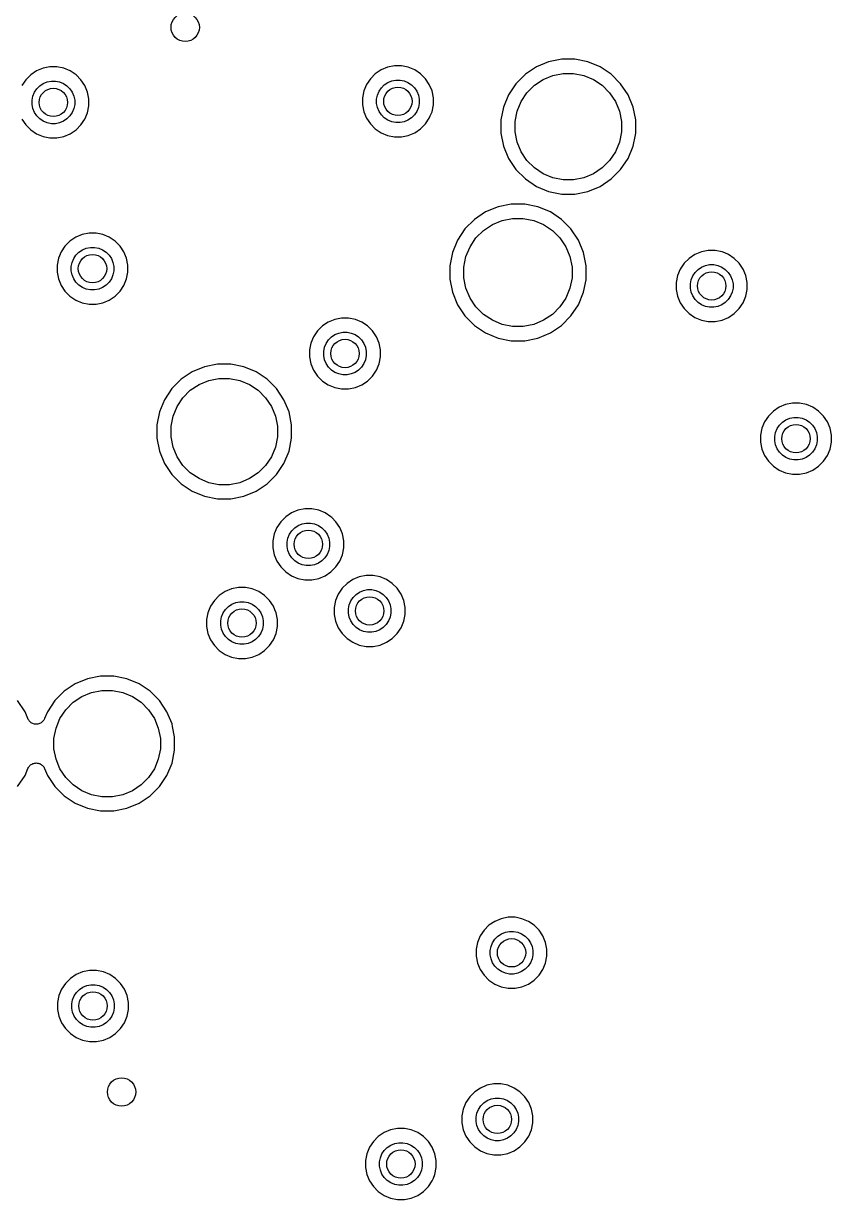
# Model space of a CAD drawing. Extents: x 76.5 to 170.9, y -170.6 to -83.1.
# Drawn here: x 137.04 to 148.43, y -123.83 to -107.25 of the extents above; entities that cross this region are included whole.
import ezdxf

# ---------------------------------------------------------------- set-up
doc = ezdxf.new("R2010")
doc.units = 0
doc.header["$MEASUREMENT"] = 0
doc.layers.add('BLACK', color=7, linetype='CONTINUOUS')

msp = doc.modelspace()

# ---------------------------------------------------------------- linework, layer by layer
at = {"layer": 'BLACK', "linetype": 'CONTINUOUS'}
for p, q in [((144.446, -107.792), (144.273, -107.864)), ((144.63, -107.756), (144.446, -107.792)), ((144.817, -107.756), (144.63, -107.756)), ((145, -107.792), (144.817, -107.756)), ((145.173, -107.864), (145, -107.792)), ((137.228, -107.92), (137.147, -107.975)), ((137.319, -107.883), (137.228, -107.92)), ((137.416, -107.864), (137.319, -107.883)), ((137.514, -107.864), (137.416, -107.864)), ((137.611, -107.883), (137.514, -107.864)), ((137.702, -107.92), (137.611, -107.883)), ((137.784, -107.975), (137.702, -107.92)), ((142.084, -107.906), (142.002, -107.96)), ((142.175, -107.868), (142.084, -107.906)), ((142.272, -107.849), (142.175, -107.868)), ((142.37, -107.849), (142.272, -107.849)), ((142.467, -107.868), (142.37, -107.849)), ((142.558, -107.906), (142.467, -107.868)), ((142.64, -107.96), (142.558, -107.906)), ((144.273, -107.864), (144.118, -107.968)), ((144.504, -107.985), (144.649, -107.956)), ((144.649, -107.956), (144.797, -107.956)), ((144.797, -107.956), (144.942, -107.985)), ((145.329, -107.968), (145.173, -107.864)), ((137.077, -108.045), (137.022, -108.127)), ((137.147, -107.975), (137.077, -108.045)), ((137.274, -108.131), (137.323, -108.098)), ((137.323, -108.098), (137.378, -108.075)), ((137.378, -108.075), (137.436, -108.064)), ((137.436, -108.064), (137.495, -108.064)), ((137.495, -108.064), (137.553, -108.075)), ((137.553, -108.075), (137.607, -108.098)), ((137.607, -108.098), (137.656, -108.131)), ((137.854, -108.045), (137.784, -107.975)), ((137.908, -108.127), (137.854, -108.045)), ((141.878, -108.112), (141.84, -108.203)), ((141.933, -108.03), (141.878, -108.112)), ((142.002, -107.96), (141.933, -108.03)), ((142.088, -108.157), (142.13, -108.116)), ((142.13, -108.116), (142.179, -108.083)), ((142.179, -108.083), (142.234, -108.06)), ((142.234, -108.06), (142.292, -108.049)), ((142.292, -108.049), (142.351, -108.049)), ((142.351, -108.049), (142.409, -108.06)), ((142.409, -108.06), (142.463, -108.083)), ((142.463, -108.083), (142.512, -108.116)), ((142.512, -108.116), (142.554, -108.157)), ((142.709, -108.03), (142.64, -107.96)), ((142.764, -108.112), (142.709, -108.03)), ((142.802, -108.203), (142.764, -108.112)), ((143.985, -108.1), (143.881, -108.256)), ((144.118, -107.968), (143.985, -108.1)), ((144.141, -108.228), (144.245, -108.123)), ((144.245, -108.123), (144.368, -108.041)), ((144.368, -108.041), (144.504, -107.985)), ((144.942, -107.985), (145.078, -108.041)), ((145.078, -108.041), (145.201, -108.123)), ((145.201, -108.123), (145.306, -108.228)), ((145.461, -108.1), (145.329, -107.968)), ((145.565, -108.256), (145.461, -108.1)), ((137.165, -108.334), (137.177, -108.276)), ((137.177, -108.276), (137.199, -108.221)), ((137.199, -108.221), (137.232, -108.172)), ((137.232, -108.172), (137.274, -108.131)), ((137.656, -108.131), (137.698, -108.172)), ((137.698, -108.172), (137.731, -108.221)), ((137.731, -108.221), (137.754, -108.276)), ((137.754, -108.276), (137.765, -108.334)), ((137.946, -108.218), (137.908, -108.127)), ((137.965, -108.312), (137.946, -108.218)), ((141.84, -108.203), (141.821, -108.299)), ((142.021, -108.319), (142.033, -108.261)), ((142.033, -108.261), (142.055, -108.207)), ((142.055, -108.207), (142.088, -108.157)), ((142.554, -108.157), (142.587, -108.207)), ((142.587, -108.207), (142.61, -108.261)), ((142.61, -108.261), (142.621, -108.319)), ((142.821, -108.299), (142.802, -108.203)), ((143.881, -108.256), (143.81, -108.429)), ((144.058, -108.35), (144.141, -108.228)), ((145.306, -108.228), (145.388, -108.35)), ((145.637, -108.429), (145.565, -108.256)), ((137.165, -108.393), (137.165, -108.334)), ((137.177, -108.451), (137.165, -108.393)), ((137.199, -108.506), (137.177, -108.451)), ((137.754, -108.451), (137.731, -108.506)), ((137.765, -108.393), (137.754, -108.451)), ((137.765, -108.334), (137.765, -108.393)), ((137.946, -108.509), (137.965, -108.413)), ((137.965, -108.314), (137.965, -108.312)), ((137.965, -108.413), (137.965, -108.314)), ((141.821, -108.299), (141.821, -108.398)), ((141.821, -108.398), (141.84, -108.495)), ((142.021, -108.378), (142.021, -108.319)), ((142.033, -108.436), (142.021, -108.378)), ((142.055, -108.491), (142.033, -108.436)), ((142.61, -108.436), (142.587, -108.491)), ((142.621, -108.378), (142.61, -108.436)), ((142.621, -108.319), (142.621, -108.378)), ((142.802, -108.495), (142.821, -108.398)), ((142.821, -108.398), (142.821, -108.299)), ((143.81, -108.429), (143.773, -108.612)), ((144.002, -108.487), (144.058, -108.35)), ((145.388, -108.35), (145.444, -108.487)), ((145.673, -108.612), (145.637, -108.429)), ((137.022, -108.6), (137.077, -108.682)), ((137.232, -108.555), (137.199, -108.506)), ((137.274, -108.597), (137.232, -108.555)), ((137.323, -108.629), (137.274, -108.597)), ((137.656, -108.597), (137.607, -108.629)), ((137.698, -108.555), (137.656, -108.597)), ((137.731, -108.506), (137.698, -108.555)), ((137.854, -108.682), (137.908, -108.6)), ((137.908, -108.6), (137.946, -108.509)), ((141.84, -108.495), (141.878, -108.586)), ((141.878, -108.586), (141.933, -108.667)), ((142.088, -108.54), (142.055, -108.491)), ((142.13, -108.582), (142.088, -108.54)), ((142.179, -108.615), (142.13, -108.582)), ((142.234, -108.637), (142.179, -108.615)), ((142.463, -108.615), (142.409, -108.637)), ((142.512, -108.582), (142.463, -108.615)), ((142.554, -108.54), (142.512, -108.582)), ((142.587, -108.491), (142.554, -108.54)), ((142.709, -108.667), (142.764, -108.586)), ((142.764, -108.586), (142.778, -108.551)), ((142.778, -108.551), (142.802, -108.495)), ((142.778, -108.551), (142.778, -108.551)), ((143.773, -108.612), (143.773, -108.799)), ((143.973, -108.632), (144.002, -108.487)), ((145.444, -108.487), (145.473, -108.632)), ((145.673, -108.799), (145.673, -108.612)), ((137.077, -108.682), (137.147, -108.752)), ((137.147, -108.752), (137.228, -108.807)), ((137.378, -108.652), (137.323, -108.629)), ((137.436, -108.664), (137.378, -108.652)), ((137.495, -108.664), (137.436, -108.664)), ((137.553, -108.652), (137.495, -108.664)), ((137.607, -108.629), (137.553, -108.652)), ((137.702, -108.807), (137.784, -108.752)), ((137.784, -108.752), (137.854, -108.682)), ((141.933, -108.667), (142.002, -108.737)), ((142.002, -108.737), (142.084, -108.792)), ((142.292, -108.649), (142.234, -108.637)), ((142.351, -108.649), (142.292, -108.649)), ((142.409, -108.637), (142.351, -108.649)), ((142.558, -108.792), (142.64, -108.737)), ((142.64, -108.737), (142.709, -108.667)), ((143.973, -108.78), (143.973, -108.632)), ((144.002, -108.924), (143.973, -108.78)), ((145.473, -108.78), (145.444, -108.924)), ((145.473, -108.632), (145.473, -108.78)), ((137.228, -108.807), (137.319, -108.844)), ((137.319, -108.844), (137.416, -108.864)), ((137.416, -108.864), (137.514, -108.864)), ((137.514, -108.864), (137.611, -108.844)), ((137.611, -108.844), (137.702, -108.807)), ((142.084, -108.792), (142.175, -108.829)), ((142.175, -108.829), (142.272, -108.849)), ((142.272, -108.849), (142.37, -108.849)), ((142.37, -108.849), (142.467, -108.829)), ((142.467, -108.829), (142.558, -108.792)), ((143.773, -108.799), (143.81, -108.983)), ((144.058, -109.061), (144.002, -108.924)), ((145.444, -108.924), (145.388, -109.061)), ((145.637, -108.983), (145.669, -108.819)), ((145.669, -108.819), (145.673, -108.799)), ((145.669, -108.819), (145.669, -108.819)), ((143.81, -108.983), (143.881, -109.156)), ((144.141, -109.184), (144.058, -109.061)), ((145.388, -109.061), (145.306, -109.184)), ((145.565, -109.156), (145.637, -108.983)), ((143.881, -109.156), (143.985, -109.311)), ((144.245, -109.288), (144.141, -109.184)), ((145.306, -109.184), (145.201, -109.288)), ((145.461, -109.311), (145.565, -109.156)), ((143.985, -109.311), (144.118, -109.444)), ((144.118, -109.444), (144.273, -109.548)), ((144.368, -109.37), (144.245, -109.288)), ((144.504, -109.427), (144.368, -109.37)), ((144.649, -109.456), (144.504, -109.427)), ((144.942, -109.427), (144.797, -109.456)), ((145.078, -109.37), (144.942, -109.427)), ((145.201, -109.288), (145.078, -109.37)), ((145.173, -109.548), (145.329, -109.444)), ((145.329, -109.444), (145.461, -109.311)), ((144.273, -109.548), (144.446, -109.619)), ((144.797, -109.456), (144.649, -109.456)), ((145, -109.619), (145.173, -109.548)), ((144.446, -109.619), (144.63, -109.656)), ((144.63, -109.656), (144.817, -109.656)), ((144.817, -109.656), (145, -109.619)), ((143.558, -109.909), (143.401, -110.014)), ((143.733, -109.837), (143.558, -109.909)), ((143.919, -109.8), (143.733, -109.837)), ((144.109, -109.8), (143.919, -109.8)), ((144.295, -109.837), (144.109, -109.8)), ((144.47, -109.909), (144.295, -109.837)), ((144.627, -110.014), (144.47, -109.909)), ((143.401, -110.014), (143.267, -110.148)), ((143.528, -110.17), (143.653, -110.086)), ((143.653, -110.086), (143.792, -110.029)), ((143.792, -110.029), (143.939, -110)), ((143.939, -110), (144.089, -110)), ((144.089, -110), (144.236, -110.029)), ((144.236, -110.029), (144.375, -110.086)), ((144.375, -110.086), (144.5, -110.17)), ((144.761, -110.148), (144.627, -110.014)), ((137.78, -110.265), (137.698, -110.32)), ((137.871, -110.227), (137.78, -110.265)), ((137.967, -110.208), (137.871, -110.227)), ((138.066, -110.208), (137.967, -110.208)), ((138.162, -110.227), (138.066, -110.208)), ((138.253, -110.265), (138.162, -110.227)), ((138.335, -110.32), (138.253, -110.265)), ((143.267, -110.148), (143.162, -110.306)), ((143.339, -110.401), (143.422, -110.276)), ((143.422, -110.276), (143.528, -110.17)), ((144.5, -110.17), (144.606, -110.276)), ((144.606, -110.276), (144.689, -110.401)), ((144.867, -110.306), (144.761, -110.148)), ((137.628, -110.389), (137.573, -110.471)), ((137.698, -110.32), (137.628, -110.389)), ((137.825, -110.475), (137.874, -110.442)), ((137.874, -110.442), (137.929, -110.419)), ((137.929, -110.419), (137.987, -110.408)), ((137.987, -110.408), (138.046, -110.408)), ((138.046, -110.408), (138.104, -110.419)), ((138.104, -110.419), (138.159, -110.442)), ((138.159, -110.442), (138.208, -110.475)), ((138.405, -110.389), (138.335, -110.32)), ((138.46, -110.471), (138.405, -110.389)), ((143.162, -110.306), (143.089, -110.481)), ((143.281, -110.539), (143.339, -110.401)), ((144.689, -110.401), (144.747, -110.539)), ((144.939, -110.481), (144.867, -110.306)), ((137.536, -110.562), (137.516, -110.659)), ((137.573, -110.471), (137.536, -110.562)), ((137.728, -110.62), (137.751, -110.566)), ((137.751, -110.566), (137.783, -110.517)), ((137.783, -110.517), (137.825, -110.475)), ((138.208, -110.475), (138.249, -110.517)), ((138.249, -110.517), (138.282, -110.566)), ((138.282, -110.566), (138.305, -110.62)), ((138.497, -110.562), (138.46, -110.471)), ((138.516, -110.659), (138.497, -110.562)), ((143.089, -110.481), (143.052, -110.667)), ((143.252, -110.687), (143.281, -110.539)), ((144.747, -110.539), (144.776, -110.687)), ((144.976, -110.667), (144.939, -110.481)), ((146.426, -110.564), (146.356, -110.633)), ((146.508, -110.509), (146.426, -110.564)), ((146.599, -110.471), (146.508, -110.509)), ((146.695, -110.452), (146.599, -110.471)), ((146.794, -110.452), (146.695, -110.452)), ((146.89, -110.471), (146.794, -110.452)), ((146.928, -110.487), (146.89, -110.471)), ((146.981, -110.509), (146.928, -110.487)), ((147.063, -110.564), (146.981, -110.509)), ((147.133, -110.633), (147.063, -110.564)), ((137.516, -110.659), (137.516, -110.757)), ((137.516, -110.757), (137.536, -110.854)), ((137.716, -110.678), (137.728, -110.62)), ((137.716, -110.737), (137.716, -110.678)), ((137.728, -110.795), (137.716, -110.737)), ((138.305, -110.62), (138.316, -110.678)), ((138.316, -110.737), (138.305, -110.795)), ((138.316, -110.678), (138.316, -110.737)), ((138.497, -110.854), (138.516, -110.757)), ((138.516, -110.757), (138.516, -110.659)), ((143.052, -110.667), (143.052, -110.856)), ((143.252, -110.837), (143.252, -110.687)), ((144.776, -110.687), (144.776, -110.837)), ((144.976, -110.856), (144.976, -110.667)), ((146.301, -110.715), (146.264, -110.806)), ((146.356, -110.633), (146.301, -110.715)), ((146.479, -110.81), (146.512, -110.761)), ((146.512, -110.761), (146.553, -110.719)), ((146.553, -110.719), (146.602, -110.686)), ((146.602, -110.686), (146.657, -110.664)), ((146.657, -110.664), (146.715, -110.652)), ((146.715, -110.652), (146.774, -110.652)), ((146.774, -110.652), (146.832, -110.664)), ((146.832, -110.664), (146.887, -110.686)), ((146.887, -110.686), (146.936, -110.719)), ((146.936, -110.719), (146.978, -110.761)), ((146.978, -110.761), (147.01, -110.81)), ((147.188, -110.715), (147.133, -110.633)), ((147.225, -110.806), (147.188, -110.715)), ((137.536, -110.854), (137.573, -110.945)), ((137.751, -110.85), (137.728, -110.795)), ((137.783, -110.899), (137.751, -110.85)), ((137.825, -110.941), (137.783, -110.899)), ((137.874, -110.974), (137.825, -110.941)), ((138.208, -110.941), (138.159, -110.974)), ((138.249, -110.899), (138.208, -110.941)), ((138.282, -110.85), (138.249, -110.899)), ((138.305, -110.795), (138.282, -110.85)), ((138.46, -110.945), (138.497, -110.854)), ((143.052, -110.856), (143.089, -111.042)), ((143.281, -110.984), (143.252, -110.837)), ((144.776, -110.837), (144.747, -110.984)), ((144.939, -111.042), (144.974, -110.866)), ((144.974, -110.866), (144.976, -110.856)), ((144.974, -110.866), (144.974, -110.866)), ((146.264, -110.806), (146.245, -110.903)), ((146.245, -110.903), (146.245, -111.001)), ((146.445, -110.923), (146.456, -110.865)), ((146.445, -110.982), (146.445, -110.923)), ((146.456, -110.865), (146.479, -110.81)), ((147.01, -110.81), (147.033, -110.865)), ((147.033, -110.865), (147.045, -110.923)), ((147.045, -110.923), (147.045, -110.982)), ((147.245, -110.903), (147.225, -110.806)), ((147.245, -111.001), (147.245, -110.903)), ((137.573, -110.945), (137.628, -111.027)), ((137.628, -111.027), (137.698, -111.096)), ((137.698, -111.096), (137.78, -111.151)), ((137.929, -110.996), (137.874, -110.974)), ((137.987, -111.008), (137.929, -110.996)), ((138.046, -111.008), (137.987, -111.008)), ((138.104, -110.996), (138.046, -111.008)), ((138.159, -110.974), (138.104, -110.996)), ((138.253, -111.151), (138.335, -111.096)), ((138.335, -111.096), (138.405, -111.027)), ((138.405, -111.027), (138.46, -110.945)), ((143.089, -111.042), (143.162, -111.217)), ((143.339, -111.123), (143.281, -110.984)), ((144.747, -110.984), (144.689, -111.123)), ((144.867, -111.217), (144.939, -111.042)), ((146.245, -111.001), (146.264, -111.098)), ((146.264, -111.098), (146.301, -111.189)), ((146.456, -111.04), (146.445, -110.982)), ((146.479, -111.094), (146.456, -111.04)), ((146.512, -111.143), (146.479, -111.094)), ((147.01, -111.094), (146.978, -111.143)), ((147.033, -111.04), (147.01, -111.094)), ((147.045, -110.982), (147.033, -111.04)), ((147.188, -111.189), (147.225, -111.098)), ((147.225, -111.098), (147.245, -111.001)), ((137.78, -111.151), (137.871, -111.189)), ((137.871, -111.189), (137.967, -111.208)), ((137.967, -111.208), (138.066, -111.208)), ((138.066, -111.208), (138.162, -111.189)), ((138.162, -111.189), (138.253, -111.151)), ((143.162, -111.217), (143.267, -111.375)), ((143.422, -111.247), (143.339, -111.123)), ((143.528, -111.354), (143.422, -111.247)), ((144.606, -111.247), (144.5, -111.354)), ((144.689, -111.123), (144.606, -111.247)), ((144.761, -111.375), (144.867, -111.217)), ((146.301, -111.189), (146.356, -111.271)), ((146.356, -111.271), (146.426, -111.341)), ((146.553, -111.185), (146.512, -111.143)), ((146.602, -111.218), (146.553, -111.185)), ((146.657, -111.241), (146.602, -111.218)), ((146.715, -111.252), (146.657, -111.241)), ((146.774, -111.252), (146.715, -111.252)), ((146.832, -111.241), (146.774, -111.252)), ((146.887, -111.218), (146.832, -111.241)), ((146.936, -111.185), (146.887, -111.218)), ((146.978, -111.143), (146.936, -111.185)), ((147.063, -111.341), (147.133, -111.271)), ((147.133, -111.271), (147.188, -111.189)), ((141.43, -111.424), (141.339, -111.462)), ((141.526, -111.405), (141.43, -111.424)), ((141.625, -111.405), (141.526, -111.405)), ((141.722, -111.424), (141.625, -111.405)), ((141.813, -111.462), (141.722, -111.424)), ((143.267, -111.375), (143.401, -111.509)), ((143.653, -111.437), (143.528, -111.354)), ((143.792, -111.494), (143.653, -111.437)), ((144.375, -111.437), (144.236, -111.494)), ((144.5, -111.354), (144.375, -111.437)), ((144.627, -111.509), (144.761, -111.375)), ((146.426, -111.341), (146.508, -111.395)), ((146.508, -111.395), (146.599, -111.433)), ((146.599, -111.433), (146.695, -111.452)), ((146.794, -111.452), (146.89, -111.433)), ((146.89, -111.433), (146.981, -111.395)), ((146.981, -111.395), (147.063, -111.341)), ((141.187, -111.586), (141.133, -111.668)), ((141.257, -111.516), (141.187, -111.586)), ((141.339, -111.462), (141.257, -111.516)), ((141.488, -111.616), (141.546, -111.605)), ((141.546, -111.605), (141.605, -111.605)), ((141.605, -111.605), (141.663, -111.616)), ((141.894, -111.516), (141.813, -111.462)), ((141.964, -111.586), (141.894, -111.516)), ((142.019, -111.668), (141.964, -111.586)), ((143.401, -111.509), (143.558, -111.614)), ((143.939, -111.524), (143.792, -111.494)), ((144.089, -111.524), (143.939, -111.524)), ((144.236, -111.494), (144.089, -111.524)), ((144.47, -111.614), (144.627, -111.509)), ((146.695, -111.452), (146.794, -111.452)), ((141.095, -111.759), (141.076, -111.855)), ((141.133, -111.668), (141.095, -111.759)), ((141.287, -111.817), (141.31, -111.763)), ((141.31, -111.763), (141.343, -111.713)), ((141.343, -111.713), (141.384, -111.672)), ((141.384, -111.672), (141.434, -111.639)), ((141.434, -111.639), (141.488, -111.616)), ((141.663, -111.616), (141.718, -111.639)), ((141.718, -111.639), (141.767, -111.672)), ((141.767, -111.672), (141.809, -111.713)), ((141.809, -111.713), (141.842, -111.763)), ((141.842, -111.763), (141.864, -111.817)), ((142.056, -111.759), (142.019, -111.668)), ((142.076, -111.855), (142.056, -111.759)), ((143.558, -111.614), (143.733, -111.687)), ((143.733, -111.687), (143.919, -111.724)), ((143.919, -111.724), (144.109, -111.724)), ((144.109, -111.724), (144.295, -111.687)), ((144.295, -111.687), (144.47, -111.614)), ((141.076, -111.855), (141.076, -111.954)), ((141.276, -111.875), (141.287, -111.817)), ((141.276, -111.934), (141.276, -111.875)), ((141.287, -111.992), (141.276, -111.934)), ((141.864, -111.817), (141.876, -111.875)), ((141.876, -111.934), (141.864, -111.992)), ((141.876, -111.875), (141.876, -111.934)), ((142.076, -111.954), (142.076, -111.855)), ((139.596, -112.092), (139.423, -112.164)), ((139.78, -112.056), (139.596, -112.092)), ((139.967, -112.056), (139.78, -112.056)), ((140.15, -112.092), (139.967, -112.056)), ((140.323, -112.164), (140.15, -112.092)), ((141.076, -111.954), (141.095, -112.051)), ((141.095, -112.051), (141.133, -112.142)), ((141.31, -112.047), (141.287, -111.992)), ((141.343, -112.096), (141.31, -112.047)), ((141.384, -112.138), (141.343, -112.096)), ((141.809, -112.096), (141.767, -112.138)), ((141.842, -112.047), (141.809, -112.096)), ((141.864, -111.992), (141.842, -112.047)), ((142.019, -112.142), (142.056, -112.051)), ((142.056, -112.051), (142.076, -111.954)), ((139.267, -112.268), (139.135, -112.4)), ((139.423, -112.164), (139.267, -112.268)), ((139.654, -112.285), (139.799, -112.256)), ((139.799, -112.256), (139.947, -112.256)), ((139.947, -112.256), (140.092, -112.285)), ((140.479, -112.268), (140.323, -112.164)), ((140.611, -112.4), (140.479, -112.268)), ((141.133, -112.142), (141.187, -112.223)), ((141.187, -112.223), (141.257, -112.293)), ((141.434, -112.171), (141.384, -112.138)), ((141.488, -112.193), (141.434, -112.171)), ((141.546, -112.205), (141.488, -112.193)), ((141.605, -112.205), (141.546, -112.205)), ((141.663, -112.193), (141.605, -112.205)), ((141.718, -112.171), (141.663, -112.193)), ((141.767, -112.138), (141.718, -112.171)), ((141.894, -112.293), (141.964, -112.223)), ((141.964, -112.223), (142.019, -112.142)), ((139.135, -112.4), (139.031, -112.556)), ((139.291, -112.528), (139.395, -112.423)), ((139.395, -112.423), (139.518, -112.341)), ((139.518, -112.341), (139.654, -112.285)), ((140.092, -112.285), (140.228, -112.341)), ((140.228, -112.341), (140.351, -112.423)), ((140.351, -112.423), (140.456, -112.528)), ((140.715, -112.556), (140.611, -112.4)), ((141.257, -112.293), (141.339, -112.348)), ((141.339, -112.348), (141.43, -112.385)), ((141.43, -112.385), (141.526, -112.405)), ((141.526, -112.405), (141.625, -112.405)), ((141.625, -112.405), (141.722, -112.385)), ((141.722, -112.385), (141.813, -112.348)), ((141.813, -112.348), (141.894, -112.293)), ((139.031, -112.556), (138.96, -112.729)), ((139.208, -112.65), (139.291, -112.528)), ((140.456, -112.528), (140.538, -112.65)), ((140.787, -112.729), (140.715, -112.556)), ((138.96, -112.729), (138.923, -112.912)), ((139.152, -112.787), (139.208, -112.65)), ((140.538, -112.65), (140.594, -112.787)), ((140.823, -112.912), (140.787, -112.729)), ((147.614, -112.717), (147.545, -112.787)), ((147.696, -112.663), (147.614, -112.717)), ((147.787, -112.625), (147.696, -112.663)), ((147.884, -112.606), (147.787, -112.625)), ((147.982, -112.606), (147.884, -112.606)), ((148.079, -112.625), (147.982, -112.606)), ((148.17, -112.663), (148.079, -112.625)), ((148.252, -112.717), (148.17, -112.663)), ((148.321, -112.787), (148.252, -112.717)), ((138.923, -112.912), (138.923, -113.099)), ((139.123, -112.932), (139.152, -112.787)), ((139.123, -113.08), (139.123, -112.932)), ((140.594, -112.787), (140.623, -112.932)), ((140.623, -112.932), (140.623, -113.08)), ((140.823, -113.099), (140.823, -112.912)), ((147.49, -112.869), (147.452, -112.96)), ((147.545, -112.787), (147.49, -112.869)), ((147.667, -112.964), (147.7, -112.914)), ((147.7, -112.914), (147.742, -112.873)), ((147.742, -112.873), (147.791, -112.84)), ((147.791, -112.84), (147.846, -112.817)), ((147.846, -112.817), (147.904, -112.806)), ((147.904, -112.806), (147.963, -112.806)), ((147.963, -112.806), (148.021, -112.817)), ((148.021, -112.817), (148.075, -112.84)), ((148.075, -112.84), (148.124, -112.873)), ((148.124, -112.873), (148.166, -112.914)), ((148.166, -112.914), (148.199, -112.964)), ((148.376, -112.869), (148.321, -112.787)), ((148.414, -112.96), (148.376, -112.869)), ((138.923, -113.099), (138.96, -113.283)), ((139.152, -113.224), (139.123, -113.08)), ((140.623, -113.08), (140.594, -113.224)), ((140.787, -113.283), (140.823, -113.099)), ((147.452, -112.96), (147.433, -113.056)), ((147.433, -113.056), (147.433, -113.155)), ((147.633, -113.076), (147.645, -113.018)), ((147.633, -113.135), (147.633, -113.076)), ((147.645, -113.018), (147.667, -112.964)), ((148.199, -112.964), (148.222, -113.018)), ((148.222, -113.018), (148.233, -113.076)), ((148.233, -113.076), (148.233, -113.135)), ((148.433, -113.056), (148.414, -112.96)), ((148.433, -113.155), (148.433, -113.056)), ((139.208, -113.361), (139.152, -113.224)), ((140.594, -113.224), (140.538, -113.361)), ((147.433, -113.155), (147.452, -113.252)), ((147.452, -113.252), (147.49, -113.343)), ((147.645, -113.193), (147.633, -113.135)), ((147.667, -113.248), (147.645, -113.193)), ((147.7, -113.297), (147.667, -113.248)), ((148.199, -113.248), (148.166, -113.297)), ((148.222, -113.193), (148.199, -113.248)), ((148.233, -113.135), (148.222, -113.193)), ((148.376, -113.343), (148.414, -113.252)), ((148.414, -113.252), (148.433, -113.155)), ((138.96, -113.283), (139.031, -113.456)), ((139.291, -113.484), (139.208, -113.361)), ((140.538, -113.361), (140.456, -113.484)), ((140.715, -113.456), (140.787, -113.283)), ((147.49, -113.343), (147.545, -113.424)), ((147.545, -113.424), (147.614, -113.494)), ((147.742, -113.339), (147.7, -113.297)), ((147.791, -113.372), (147.742, -113.339)), ((147.846, -113.394), (147.791, -113.372)), ((147.904, -113.406), (147.846, -113.394)), ((147.963, -113.406), (147.904, -113.406)), ((148.021, -113.394), (147.963, -113.406)), ((148.075, -113.372), (148.021, -113.394)), ((148.124, -113.339), (148.075, -113.372)), ((148.166, -113.297), (148.124, -113.339)), ((148.252, -113.494), (148.321, -113.424)), ((148.321, -113.424), (148.376, -113.343)), ((139.031, -113.456), (139.135, -113.611)), ((139.395, -113.588), (139.291, -113.484)), ((139.518, -113.67), (139.395, -113.588)), ((140.351, -113.588), (140.228, -113.67)), ((140.456, -113.484), (140.351, -113.588)), ((140.611, -113.611), (140.715, -113.456)), ((147.614, -113.494), (147.696, -113.549)), ((147.696, -113.549), (147.787, -113.586)), ((147.787, -113.586), (147.884, -113.606)), ((147.982, -113.606), (148.079, -113.586)), ((148.079, -113.586), (148.17, -113.549)), ((148.17, -113.549), (148.252, -113.494)), ((139.135, -113.611), (139.267, -113.744)), ((139.267, -113.744), (139.423, -113.848)), ((139.654, -113.727), (139.518, -113.67)), ((139.799, -113.756), (139.654, -113.727)), ((139.947, -113.756), (139.799, -113.756)), ((140.092, -113.727), (139.947, -113.756)), ((140.228, -113.67), (140.092, -113.727)), ((140.323, -113.848), (140.479, -113.744)), ((140.479, -113.744), (140.611, -113.611)), ((147.884, -113.606), (147.982, -113.606)), ((139.423, -113.848), (139.596, -113.919)), ((139.596, -113.919), (139.78, -113.956)), ((139.967, -113.956), (140.15, -113.919)), ((140.15, -113.919), (140.323, -113.848)), ((139.78, -113.956), (139.967, -113.956)), ((140.741, -114.208), (140.671, -114.277)), ((140.822, -114.153), (140.741, -114.208)), ((140.913, -114.115), (140.822, -114.153)), ((141.01, -114.096), (140.913, -114.115)), ((141.109, -114.096), (141.01, -114.096)), ((141.205, -114.115), (141.109, -114.096)), ((141.296, -114.153), (141.205, -114.115)), ((141.378, -114.208), (141.296, -114.153)), ((141.389, -114.219), (141.378, -114.208)), ((141.448, -114.277), (141.389, -114.219)), ((141.389, -114.219), (141.389, -114.219)), ((140.616, -114.359), (140.579, -114.45)), ((140.671, -114.277), (140.616, -114.359)), ((140.793, -114.454), (140.826, -114.405)), ((140.826, -114.405), (140.868, -114.363)), ((140.868, -114.363), (140.917, -114.33)), ((140.917, -114.33), (140.972, -114.307)), ((140.972, -114.307), (141.03, -114.296)), ((141.03, -114.296), (141.089, -114.296)), ((141.089, -114.296), (141.147, -114.307)), ((141.147, -114.307), (141.201, -114.33)), ((141.201, -114.33), (141.251, -114.363)), ((141.251, -114.363), (141.292, -114.405)), ((141.292, -114.405), (141.325, -114.454)), ((141.502, -114.359), (141.448, -114.277)), ((141.54, -114.45), (141.502, -114.359)), ((140.579, -114.45), (140.559, -114.547)), ((140.559, -114.547), (140.559, -114.645)), ((140.759, -114.566), (140.771, -114.508)), ((140.759, -114.625), (140.759, -114.566)), ((140.771, -114.508), (140.793, -114.454)), ((141.325, -114.454), (141.348, -114.508)), ((141.348, -114.508), (141.359, -114.566)), ((141.359, -114.566), (141.359, -114.625)), ((141.559, -114.547), (141.54, -114.45)), ((141.559, -114.645), (141.559, -114.547)), ((140.559, -114.645), (140.579, -114.742)), ((140.579, -114.742), (140.616, -114.833)), ((140.771, -114.683), (140.759, -114.625)), ((140.793, -114.738), (140.771, -114.683)), ((140.826, -114.787), (140.793, -114.738)), ((141.325, -114.738), (141.292, -114.787)), ((141.348, -114.683), (141.325, -114.738)), ((141.359, -114.625), (141.348, -114.683)), ((141.502, -114.833), (141.54, -114.742)), ((141.54, -114.742), (141.559, -114.645)), ((140.616, -114.833), (140.671, -114.915)), ((140.671, -114.915), (140.741, -114.984)), ((140.868, -114.829), (140.826, -114.787)), ((140.917, -114.862), (140.868, -114.829)), ((140.972, -114.884), (140.917, -114.862)), ((141.03, -114.896), (140.972, -114.884)), ((141.089, -114.896), (141.03, -114.896)), ((141.147, -114.884), (141.089, -114.896)), ((141.201, -114.862), (141.147, -114.884)), ((141.251, -114.829), (141.201, -114.862)), ((141.292, -114.787), (141.251, -114.829)), ((141.378, -114.984), (141.448, -114.915)), ((141.448, -114.915), (141.502, -114.833)), ((140.741, -114.984), (140.822, -115.039)), ((140.822, -115.039), (140.913, -115.077)), ((140.913, -115.077), (141.01, -115.096)), ((141.109, -115.096), (141.205, -115.077)), ((141.205, -115.077), (141.296, -115.039)), ((141.296, -115.039), (141.378, -114.984)), ((141.777, -115.054), (141.686, -115.092)), ((141.874, -115.035), (141.777, -115.054)), ((141.972, -115.035), (141.874, -115.035)), ((142.069, -115.054), (141.972, -115.035)), ((142.16, -115.092), (142.069, -115.054)), ((139.977, -115.225), (139.886, -115.263)), ((140.074, -115.206), (139.977, -115.225)), ((140.172, -115.206), (140.074, -115.206)), ((140.269, -115.225), (140.172, -115.206)), ((140.36, -115.263), (140.269, -115.225)), ((141.01, -115.096), (141.109, -115.096)), ((141.535, -115.216), (141.48, -115.298)), ((141.604, -115.147), (141.535, -115.216)), ((141.686, -115.092), (141.604, -115.147)), ((141.781, -115.269), (141.836, -115.246)), ((141.836, -115.246), (141.894, -115.235)), ((141.894, -115.235), (141.953, -115.235)), ((141.953, -115.235), (142.011, -115.246)), ((142.011, -115.246), (142.065, -115.269)), ((142.242, -115.147), (142.16, -115.092)), ((142.311, -115.216), (142.242, -115.147)), ((142.366, -115.298), (142.311, -115.216)), ((139.735, -115.387), (139.68, -115.469)), ((139.804, -115.317), (139.735, -115.387)), ((139.886, -115.263), (139.804, -115.317)), ((139.981, -115.44), (140.036, -115.417)), ((140.036, -115.417), (140.094, -115.406)), ((140.094, -115.406), (140.153, -115.406)), ((140.153, -115.406), (140.211, -115.417)), ((140.211, -115.417), (140.265, -115.44)), ((140.442, -115.317), (140.36, -115.263)), ((140.511, -115.387), (140.442, -115.317)), ((140.566, -115.469), (140.511, -115.387)), ((141.442, -115.389), (141.423, -115.486)), ((141.48, -115.298), (141.442, -115.389)), ((141.635, -115.447), (141.657, -115.393)), ((141.657, -115.393), (141.69, -115.344)), ((141.69, -115.344), (141.732, -115.302)), ((141.732, -115.302), (141.781, -115.269)), ((142.065, -115.269), (142.114, -115.302)), ((142.114, -115.302), (142.156, -115.344)), ((142.156, -115.344), (142.189, -115.393)), ((142.189, -115.393), (142.212, -115.447)), ((142.404, -115.389), (142.366, -115.298)), ((142.423, -115.486), (142.404, -115.389)), ((139.642, -115.56), (139.623, -115.656)), ((139.68, -115.469), (139.642, -115.56)), ((139.835, -115.618), (139.857, -115.564)), ((139.857, -115.564), (139.89, -115.514)), ((139.89, -115.514), (139.932, -115.473)), ((139.932, -115.473), (139.981, -115.44)), ((140.265, -115.44), (140.314, -115.473)), ((140.314, -115.473), (140.356, -115.514)), ((140.356, -115.514), (140.389, -115.564)), ((140.389, -115.564), (140.412, -115.618)), ((140.588, -115.522), (140.566, -115.469)), ((140.604, -115.56), (140.588, -115.522)), ((140.588, -115.522), (140.588, -115.522)), ((140.623, -115.656), (140.604, -115.56)), ((141.423, -115.486), (141.423, -115.584)), ((141.423, -115.584), (141.442, -115.681)), ((141.623, -115.505), (141.635, -115.447)), ((141.623, -115.564), (141.623, -115.505)), ((141.635, -115.622), (141.623, -115.564)), ((142.212, -115.447), (142.223, -115.505)), ((142.223, -115.564), (142.212, -115.622)), ((142.223, -115.505), (142.223, -115.564)), ((142.404, -115.681), (142.423, -115.584)), ((142.423, -115.584), (142.423, -115.486)), ((139.623, -115.656), (139.623, -115.755)), ((139.823, -115.676), (139.835, -115.618)), ((139.823, -115.735), (139.823, -115.676)), ((139.835, -115.793), (139.823, -115.735)), ((140.412, -115.618), (140.423, -115.676)), ((140.423, -115.735), (140.412, -115.793)), ((140.423, -115.676), (140.423, -115.735)), ((140.623, -115.755), (140.623, -115.656)), ((141.442, -115.681), (141.48, -115.772)), ((141.657, -115.677), (141.635, -115.622)), ((141.69, -115.726), (141.657, -115.677)), ((141.732, -115.768), (141.69, -115.726)), ((142.156, -115.726), (142.114, -115.768)), ((142.189, -115.677), (142.156, -115.726)), ((142.212, -115.622), (142.189, -115.677)), ((142.366, -115.772), (142.404, -115.681)), ((139.623, -115.755), (139.642, -115.852)), ((139.642, -115.852), (139.68, -115.943)), ((139.857, -115.848), (139.835, -115.793)), ((139.89, -115.897), (139.857, -115.848)), ((139.932, -115.939), (139.89, -115.897)), ((140.356, -115.897), (140.314, -115.939)), ((140.389, -115.848), (140.356, -115.897)), ((140.412, -115.793), (140.389, -115.848)), ((140.566, -115.943), (140.604, -115.852)), ((140.604, -115.852), (140.623, -115.755)), ((141.48, -115.772), (141.535, -115.854)), ((141.535, -115.854), (141.604, -115.923)), ((141.781, -115.801), (141.732, -115.768)), ((141.836, -115.823), (141.781, -115.801)), ((141.894, -115.835), (141.836, -115.823)), ((141.953, -115.835), (141.894, -115.835)), ((142.011, -115.823), (141.953, -115.835)), ((142.065, -115.801), (142.011, -115.823)), ((142.114, -115.768), (142.065, -115.801)), ((142.242, -115.923), (142.311, -115.854)), ((142.311, -115.854), (142.366, -115.772)), ((139.68, -115.943), (139.735, -116.024)), ((139.735, -116.024), (139.804, -116.094)), ((139.981, -115.972), (139.932, -115.939)), ((140.036, -115.994), (139.981, -115.972)), ((140.094, -116.006), (140.036, -115.994)), ((140.153, -116.006), (140.094, -116.006)), ((140.211, -115.994), (140.153, -116.006)), ((140.265, -115.972), (140.211, -115.994)), ((140.314, -115.939), (140.265, -115.972)), ((140.442, -116.094), (140.511, -116.024)), ((140.511, -116.024), (140.566, -115.943)), ((141.604, -115.923), (141.686, -115.978)), ((141.686, -115.978), (141.777, -116.016)), ((141.777, -116.016), (141.874, -116.035)), ((141.874, -116.035), (141.972, -116.035)), ((141.972, -116.035), (142.069, -116.016)), ((142.069, -116.016), (142.16, -115.978)), ((142.16, -115.978), (142.242, -115.923)), ((139.804, -116.094), (139.886, -116.149)), ((139.886, -116.149), (139.977, -116.186)), ((139.977, -116.186), (140.074, -116.206)), ((140.074, -116.206), (140.172, -116.206)), ((140.172, -116.206), (140.269, -116.186)), ((140.269, -116.186), (140.36, -116.149)), ((140.36, -116.149), (140.442, -116.094)), ((137.773, -116.564), (137.618, -116.668)), ((137.946, -116.492), (137.773, -116.564)), ((138.13, -116.456), (137.946, -116.492)), ((138.317, -116.456), (138.13, -116.456)), ((138.5, -116.492), (138.317, -116.456)), ((138.673, -116.564), (138.5, -116.492)), ((138.829, -116.668), (138.673, -116.564)), ((137.618, -116.668), (137.485, -116.8)), ((137.745, -116.823), (137.868, -116.741)), ((137.868, -116.741), (138.004, -116.685)), ((138.004, -116.685), (138.149, -116.656)), ((138.149, -116.656), (138.297, -116.656)), ((138.297, -116.656), (138.442, -116.685)), ((138.442, -116.685), (138.578, -116.741)), ((138.578, -116.741), (138.701, -116.823)), ((138.961, -116.8), (138.829, -116.668)), ((137.065, -116.956), (136.961, -116.8)), ((137.485, -116.8), (137.381, -116.956)), ((137.641, -116.928), (137.745, -116.823)), ((138.701, -116.823), (138.806, -116.928)), ((139.065, -116.956), (138.961, -116.8)), ((137.106, -117.054), (137.065, -116.956)), ((137.111, -117.065), (137.106, -117.054)), ((137.117, -117.076), (137.111, -117.065)), ((137.125, -117.085), (137.117, -117.076)), ((137.117, -117.076), (137.117, -117.076)), ((137.117, -117.076), (137.117, -117.076)), ((137.328, -117.077), (137.32, -117.087)), ((137.334, -117.066), (137.328, -117.077)), ((137.328, -117.077), (137.328, -117.077)), ((137.328, -117.077), (137.328, -117.077)), ((137.34, -117.056), (137.334, -117.066)), ((137.381, -116.956), (137.34, -117.054)), ((137.34, -117.054), (137.34, -117.055)), ((137.34, -117.055), (137.34, -117.055)), ((137.34, -117.055), (137.34, -117.055)), ((137.34, -117.055), (137.34, -117.056)), ((137.502, -117.187), (137.558, -117.05)), ((137.558, -117.05), (137.641, -116.928)), ((138.806, -116.928), (138.888, -117.05)), ((138.888, -117.05), (138.944, -117.187)), ((139.137, -117.129), (139.065, -116.956)), ((137.133, -117.095), (137.125, -117.085)), ((137.142, -117.103), (137.133, -117.095)), ((137.133, -117.095), (137.133, -117.095)), ((137.133, -117.095), (137.133, -117.095)), ((137.152, -117.111), (137.142, -117.103)), ((137.163, -117.117), (137.152, -117.111)), ((137.152, -117.111), (137.152, -117.111)), ((137.152, -117.111), (137.152, -117.111)), ((137.174, -117.123), (137.163, -117.117)), ((137.186, -117.126), (137.174, -117.123)), ((137.174, -117.123), (137.174, -117.123)), ((137.174, -117.123), (137.174, -117.123)), ((137.197, -117.13), (137.186, -117.126)), ((137.198, -117.13), (137.197, -117.13)), ((137.21, -117.131), (137.198, -117.13)), ((137.198, -117.13), (137.198, -117.13)), ((137.222, -117.133), (137.21, -117.131)), ((137.235, -117.131), (137.222, -117.133)), ((137.222, -117.133), (137.222, -117.133)), ((137.222, -117.133), (137.222, -117.133)), ((137.247, -117.13), (137.235, -117.131)), ((137.259, -117.127), (137.247, -117.13)), ((137.247, -117.13), (137.247, -117.13)), ((137.247, -117.13), (137.247, -117.13)), ((137.27, -117.123), (137.259, -117.127)), ((137.271, -117.123), (137.27, -117.123)), ((137.282, -117.118), (137.271, -117.123)), ((137.271, -117.123), (137.271, -117.123)), ((137.292, -117.112), (137.282, -117.118)), ((137.293, -117.112), (137.292, -117.112)), ((137.302, -117.104), (137.293, -117.112)), ((137.293, -117.112), (137.293, -117.112)), ((137.312, -117.096), (137.302, -117.104)), ((137.32, -117.087), (137.312, -117.096)), ((137.312, -117.096), (137.312, -117.096)), ((137.312, -117.096), (137.312, -117.096)), ((137.473, -117.332), (137.502, -117.187)), ((138.944, -117.187), (138.973, -117.332)), ((139.144, -117.165), (139.137, -117.129)), ((139.173, -117.312), (139.144, -117.165)), ((139.144, -117.165), (139.144, -117.165)), ((137.473, -117.48), (137.473, -117.332)), ((138.973, -117.332), (138.973, -117.48)), ((139.173, -117.499), (139.173, -117.312)), ((137.502, -117.624), (137.473, -117.48)), ((138.973, -117.48), (138.944, -117.624)), ((139.137, -117.683), (139.173, -117.499)), ((137.112, -117.745), (137.118, -117.734)), ((137.118, -117.734), (137.126, -117.725)), ((137.118, -117.734), (137.118, -117.734)), ((137.118, -117.734), (137.118, -117.734)), ((137.126, -117.725), (137.134, -117.715)), ((137.134, -117.715), (137.144, -117.707)), ((137.134, -117.715), (137.134, -117.715)), ((137.134, -117.715), (137.134, -117.715)), ((137.144, -117.707), (137.153, -117.7)), ((137.153, -117.7), (137.154, -117.7)), ((137.154, -117.699), (137.164, -117.694)), ((137.154, -117.7), (137.154, -117.699)), ((137.164, -117.694), (137.175, -117.688)), ((137.175, -117.688), (137.176, -117.688)), ((137.176, -117.688), (137.187, -117.685)), ((137.176, -117.688), (137.176, -117.688)), ((137.187, -117.685), (137.199, -117.681)), ((137.199, -117.681), (137.199, -117.681)), ((137.199, -117.681), (137.2, -117.681)), ((137.2, -117.681), (137.212, -117.68)), ((137.212, -117.68), (137.224, -117.679)), ((137.224, -117.679), (137.224, -117.679)), ((137.224, -117.679), (137.224, -117.679)), ((137.224, -117.679), (137.236, -117.68)), ((137.236, -117.68), (137.248, -117.681)), ((137.248, -117.681), (137.249, -117.681)), ((137.249, -117.681), (137.249, -117.681)), ((137.249, -117.681), (137.26, -117.685)), ((137.26, -117.685), (137.272, -117.689)), ((137.272, -117.689), (137.272, -117.689)), ((137.272, -117.689), (137.273, -117.689)), ((137.273, -117.689), (137.283, -117.695)), ((137.283, -117.695), (137.294, -117.7)), ((137.294, -117.7), (137.294, -117.701)), ((137.294, -117.701), (137.294, -117.701)), ((137.294, -117.701), (137.304, -117.708)), ((137.304, -117.708), (137.313, -117.716)), ((137.313, -117.716), (137.313, -117.716)), ((137.313, -117.716), (137.313, -117.716)), ((137.313, -117.716), (137.321, -117.726)), ((137.321, -117.726), (137.329, -117.735)), ((137.329, -117.735), (137.329, -117.736)), ((137.329, -117.736), (137.329, -117.736)), ((137.329, -117.736), (137.335, -117.747)), ((137.558, -117.761), (137.502, -117.624)), ((138.944, -117.624), (138.888, -117.761)), ((139.065, -117.856), (139.137, -117.683)), ((136.961, -118.011), (137.065, -117.856)), ((137.065, -117.856), (137.106, -117.757)), ((137.106, -117.756), (137.112, -117.745)), ((137.106, -117.757), (137.106, -117.756)), ((137.106, -117.756), (137.106, -117.756)), ((137.106, -117.756), (137.106, -117.756)), ((137.106, -117.756), (137.106, -117.756)), ((137.335, -117.747), (137.34, -117.757)), ((137.34, -117.757), (137.381, -117.856)), ((137.381, -117.856), (137.485, -118.011)), ((137.641, -117.884), (137.558, -117.761)), ((137.745, -117.988), (137.641, -117.884)), ((138.806, -117.884), (138.701, -117.988)), ((138.888, -117.761), (138.806, -117.884)), ((138.961, -118.011), (139.065, -117.856)), ((137.485, -118.011), (137.618, -118.144)), ((137.868, -118.07), (137.745, -117.988)), ((138.004, -118.127), (137.868, -118.07)), ((138.578, -118.07), (138.442, -118.127)), ((138.701, -117.988), (138.578, -118.07)), ((138.829, -118.144), (138.961, -118.011)), ((137.618, -118.144), (137.773, -118.248)), ((138.149, -118.156), (138.004, -118.127)), ((138.297, -118.156), (138.149, -118.156)), ((138.442, -118.127), (138.297, -118.156)), ((138.673, -118.248), (138.829, -118.144)), ((137.773, -118.248), (137.946, -118.319)), ((137.946, -118.319), (138.13, -118.356)), ((138.13, -118.356), (138.317, -118.356)), ((138.317, -118.356), (138.5, -118.319)), ((138.5, -118.319), (138.673, -118.248)), ((143.777, -119.875), (143.686, -119.913)), ((143.874, -119.856), (143.777, -119.875)), ((143.972, -119.856), (143.874, -119.856)), ((144.069, -119.875), (143.972, -119.856)), ((144.16, -119.913), (144.069, -119.875)), ((143.535, -120.037), (143.48, -120.119)), ((143.604, -119.967), (143.535, -120.037)), ((143.686, -119.913), (143.604, -119.967)), ((143.836, -120.067), (143.894, -120.056)), ((143.894, -120.056), (143.953, -120.056)), ((143.953, -120.056), (144.011, -120.067)), ((144.242, -119.967), (144.16, -119.913)), ((144.311, -120.037), (144.242, -119.967)), ((144.366, -120.119), (144.311, -120.037)), ((143.442, -120.21), (143.423, -120.306)), ((143.48, -120.119), (143.442, -120.21)), ((143.635, -120.268), (143.657, -120.214)), ((143.657, -120.214), (143.69, -120.164)), ((143.69, -120.164), (143.732, -120.123)), ((143.732, -120.123), (143.781, -120.09)), ((143.781, -120.09), (143.836, -120.067)), ((144.011, -120.067), (144.065, -120.09)), ((144.065, -120.09), (144.114, -120.123)), ((144.114, -120.123), (144.156, -120.164)), ((144.156, -120.164), (144.189, -120.214)), ((144.189, -120.214), (144.212, -120.268)), ((144.404, -120.21), (144.366, -120.119)), ((144.423, -120.306), (144.404, -120.21)), ((143.423, -120.306), (143.423, -120.405)), ((143.623, -120.326), (143.635, -120.268)), ((143.623, -120.385), (143.623, -120.326)), ((143.635, -120.443), (143.623, -120.385)), ((144.212, -120.268), (144.223, -120.326)), ((144.223, -120.385), (144.212, -120.443)), ((144.223, -120.326), (144.223, -120.385)), ((144.423, -120.405), (144.423, -120.306)), ((143.423, -120.405), (143.442, -120.502)), ((143.442, -120.502), (143.48, -120.593)), ((143.657, -120.498), (143.635, -120.443)), ((143.69, -120.547), (143.657, -120.498)), ((143.732, -120.589), (143.69, -120.547)), ((144.156, -120.547), (144.114, -120.589)), ((144.189, -120.498), (144.156, -120.547)), ((144.212, -120.443), (144.189, -120.498)), ((144.366, -120.593), (144.404, -120.502)), ((144.404, -120.502), (144.423, -120.405)), ((137.704, -120.717), (137.635, -120.787)), ((137.786, -120.663), (137.704, -120.717)), ((137.877, -120.625), (137.786, -120.663)), ((137.974, -120.606), (137.877, -120.625)), ((138.072, -120.606), (137.974, -120.606)), ((138.169, -120.625), (138.072, -120.606)), ((138.26, -120.663), (138.169, -120.625)), ((138.342, -120.717), (138.26, -120.663)), ((138.411, -120.787), (138.342, -120.717)), ((143.48, -120.593), (143.535, -120.674)), ((143.535, -120.674), (143.604, -120.744)), ((143.781, -120.622), (143.732, -120.589)), ((143.836, -120.644), (143.781, -120.622)), ((143.894, -120.656), (143.836, -120.644)), ((143.953, -120.656), (143.894, -120.656)), ((144.011, -120.644), (143.953, -120.656)), ((144.065, -120.622), (144.011, -120.644)), ((144.114, -120.589), (144.065, -120.622)), ((144.242, -120.744), (144.311, -120.674)), ((144.311, -120.674), (144.366, -120.593)), ((137.58, -120.869), (137.542, -120.96)), ((137.635, -120.787), (137.58, -120.869)), ((137.79, -120.914), (137.832, -120.873)), ((137.832, -120.873), (137.881, -120.84)), ((137.881, -120.84), (137.936, -120.817)), ((137.936, -120.817), (137.994, -120.806)), ((137.994, -120.806), (138.053, -120.806)), ((138.053, -120.806), (138.111, -120.817)), ((138.111, -120.817), (138.165, -120.84)), ((138.165, -120.84), (138.214, -120.873)), ((138.214, -120.873), (138.256, -120.914)), ((138.466, -120.869), (138.411, -120.787)), ((138.504, -120.96), (138.466, -120.869)), ((143.604, -120.744), (143.686, -120.799)), ((143.686, -120.799), (143.777, -120.836)), ((143.777, -120.836), (143.874, -120.856)), ((143.874, -120.856), (143.972, -120.856)), ((143.972, -120.856), (144.069, -120.836)), ((144.069, -120.836), (144.16, -120.799)), ((144.16, -120.799), (144.242, -120.744)), ((137.542, -120.96), (137.523, -121.056)), ((137.523, -121.056), (137.523, -121.155)), ((137.723, -121.076), (137.735, -121.018)), ((137.735, -121.018), (137.757, -120.964)), ((137.757, -120.964), (137.79, -120.914)), ((138.256, -120.914), (138.289, -120.964)), ((138.289, -120.964), (138.312, -121.018)), ((138.312, -121.018), (138.323, -121.076)), ((138.523, -121.056), (138.504, -120.96)), ((138.523, -121.155), (138.523, -121.056)), ((137.523, -121.155), (137.542, -121.252)), ((137.723, -121.135), (137.723, -121.076)), ((137.735, -121.193), (137.723, -121.135)), ((137.757, -121.248), (137.735, -121.193)), ((138.312, -121.193), (138.289, -121.248)), ((138.323, -121.135), (138.312, -121.193)), ((138.323, -121.076), (138.323, -121.135)), ((138.504, -121.252), (138.523, -121.155)), ((137.542, -121.252), (137.58, -121.343)), ((137.58, -121.343), (137.635, -121.424)), ((137.79, -121.297), (137.757, -121.248)), ((137.832, -121.339), (137.79, -121.297)), ((137.881, -121.372), (137.832, -121.339)), ((137.936, -121.394), (137.881, -121.372)), ((138.165, -121.372), (138.111, -121.394)), ((138.214, -121.339), (138.165, -121.372)), ((138.256, -121.297), (138.214, -121.339)), ((138.289, -121.248), (138.256, -121.297)), ((138.411, -121.424), (138.466, -121.343)), ((138.466, -121.343), (138.504, -121.252)), ((137.635, -121.424), (137.704, -121.494)), ((137.704, -121.494), (137.786, -121.549)), ((137.786, -121.549), (137.877, -121.586)), ((137.994, -121.406), (137.936, -121.394)), ((138.053, -121.406), (137.994, -121.406)), ((138.111, -121.394), (138.053, -121.406)), ((138.169, -121.586), (138.26, -121.549)), ((138.26, -121.549), (138.342, -121.494)), ((138.342, -121.494), (138.411, -121.424)), ((137.877, -121.586), (137.974, -121.606)), ((137.974, -121.606), (138.072, -121.606)), ((138.072, -121.606), (138.169, -121.586)), ((143.674, -122.206), (143.577, -122.225)), ((143.772, -122.206), (143.674, -122.206)), ((143.869, -122.225), (143.772, -122.206)), ((143.404, -122.317), (143.335, -122.387)), ((143.486, -122.263), (143.404, -122.317)), ((143.577, -122.225), (143.486, -122.263)), ((143.96, -122.263), (143.869, -122.225)), ((144.042, -122.317), (143.96, -122.263)), ((144.111, -122.387), (144.042, -122.317)), ((143.28, -122.469), (143.242, -122.56)), ((143.335, -122.387), (143.28, -122.469)), ((143.457, -122.564), (143.49, -122.514)), ((143.49, -122.514), (143.532, -122.473)), ((143.532, -122.473), (143.581, -122.44)), ((143.581, -122.44), (143.636, -122.417)), ((143.636, -122.417), (143.694, -122.406)), ((143.694, -122.406), (143.753, -122.406)), ((143.753, -122.406), (143.811, -122.417)), ((143.811, -122.417), (143.865, -122.44)), ((143.865, -122.44), (143.914, -122.473)), ((143.914, -122.473), (143.956, -122.514)), ((143.956, -122.514), (143.989, -122.564)), ((144.166, -122.469), (144.111, -122.387)), ((144.204, -122.56), (144.166, -122.469)), ((143.242, -122.56), (143.223, -122.656)), ((143.223, -122.656), (143.223, -122.755)), ((143.423, -122.676), (143.435, -122.618)), ((143.423, -122.735), (143.423, -122.676)), ((143.435, -122.618), (143.457, -122.564)), ((143.989, -122.564), (144.012, -122.618)), ((144.012, -122.618), (144.023, -122.676)), ((144.023, -122.676), (144.023, -122.735)), ((144.223, -122.656), (144.204, -122.56)), ((144.223, -122.755), (144.223, -122.656)), ((142.217, -122.854), (142.126, -122.892)), ((142.314, -122.835), (142.217, -122.854)), ((142.412, -122.835), (142.314, -122.835)), ((142.509, -122.854), (142.412, -122.835)), ((142.6, -122.892), (142.509, -122.854)), ((143.223, -122.755), (143.242, -122.852)), ((143.242, -122.852), (143.28, -122.943)), ((143.435, -122.793), (143.423, -122.735)), ((143.457, -122.848), (143.435, -122.793)), ((143.49, -122.897), (143.457, -122.848)), ((143.989, -122.848), (143.956, -122.897)), ((144.012, -122.793), (143.989, -122.848)), ((144.023, -122.735), (144.012, -122.793)), ((144.166, -122.943), (144.204, -122.852)), ((144.204, -122.852), (144.223, -122.755)), ((141.975, -123.016), (141.92, -123.098)), ((142.044, -122.946), (141.975, -123.016)), ((142.126, -122.892), (142.044, -122.946)), ((142.221, -123.069), (142.276, -123.046)), ((142.276, -123.046), (142.334, -123.035)), ((142.334, -123.035), (142.393, -123.035)), ((142.393, -123.035), (142.451, -123.046)), ((142.451, -123.046), (142.505, -123.069)), ((142.682, -122.946), (142.6, -122.892)), ((142.751, -123.016), (142.682, -122.946)), ((142.806, -123.098), (142.751, -123.016)), ((143.28, -122.943), (143.335, -123.024)), ((143.335, -123.024), (143.404, -123.094)), ((143.532, -122.939), (143.49, -122.897)), ((143.581, -122.972), (143.532, -122.939)), ((143.636, -122.994), (143.581, -122.972)), ((143.694, -123.006), (143.636, -122.994)), ((143.753, -123.006), (143.694, -123.006)), ((143.811, -122.994), (143.753, -123.006)), ((143.865, -122.972), (143.811, -122.994)), ((143.914, -122.939), (143.865, -122.972)), ((143.956, -122.897), (143.914, -122.939)), ((144.042, -123.094), (144.111, -123.024)), ((144.111, -123.024), (144.166, -122.943)), ((141.882, -123.189), (141.863, -123.285)), ((141.92, -123.098), (141.882, -123.189)), ((142.075, -123.247), (142.097, -123.193)), ((142.097, -123.193), (142.13, -123.143)), ((142.13, -123.143), (142.172, -123.102)), ((142.172, -123.102), (142.221, -123.069)), ((142.505, -123.069), (142.554, -123.102)), ((142.554, -123.102), (142.596, -123.143)), ((142.596, -123.143), (142.629, -123.193)), ((142.629, -123.193), (142.652, -123.247)), ((142.844, -123.189), (142.806, -123.098)), ((142.863, -123.285), (142.844, -123.189)), ((143.404, -123.094), (143.486, -123.149)), ((143.486, -123.149), (143.577, -123.186)), ((143.577, -123.186), (143.674, -123.206)), ((143.674, -123.206), (143.772, -123.206)), ((143.772, -123.206), (143.869, -123.186)), ((143.869, -123.186), (143.96, -123.149)), ((143.96, -123.149), (144.042, -123.094)), ((141.863, -123.285), (141.863, -123.384)), ((142.063, -123.305), (142.075, -123.247)), ((142.063, -123.364), (142.063, -123.305)), ((142.075, -123.422), (142.063, -123.364)), ((142.652, -123.247), (142.663, -123.305)), ((142.663, -123.364), (142.652, -123.422)), ((142.663, -123.305), (142.663, -123.364)), ((142.863, -123.384), (142.863, -123.285)), ((141.863, -123.384), (141.882, -123.481)), ((141.882, -123.481), (141.92, -123.572)), ((142.097, -123.477), (142.075, -123.422)), ((142.13, -123.526), (142.097, -123.477)), ((142.172, -123.568), (142.13, -123.526)), ((142.596, -123.526), (142.554, -123.568)), ((142.629, -123.477), (142.596, -123.526)), ((142.652, -123.422), (142.629, -123.477)), ((142.806, -123.572), (142.821, -123.535)), ((142.821, -123.535), (142.844, -123.481)), ((142.821, -123.535), (142.821, -123.535)), ((142.844, -123.481), (142.863, -123.384)), ((141.92, -123.572), (141.975, -123.653)), ((141.975, -123.653), (142.044, -123.723)), ((142.221, -123.601), (142.172, -123.568)), ((142.276, -123.623), (142.221, -123.601)), ((142.334, -123.635), (142.276, -123.623)), ((142.393, -123.635), (142.334, -123.635)), ((142.451, -123.623), (142.393, -123.635)), ((142.505, -123.601), (142.451, -123.623)), ((142.554, -123.568), (142.505, -123.601)), ((142.682, -123.723), (142.751, -123.653)), ((142.751, -123.653), (142.806, -123.572)), ((142.044, -123.723), (142.126, -123.778)), ((142.126, -123.778), (142.217, -123.815)), ((142.217, -123.815), (142.314, -123.835)), ((142.314, -123.835), (142.412, -123.835)), ((142.412, -123.835), (142.509, -123.815)), ((142.509, -123.815), (142.6, -123.778)), ((142.6, -123.778), (142.682, -123.723))]:
    msp.add_line(p, q, dxfattribs=at)
at = {"layer": 'BLACK'}
for centre in [(139.323, -107.306), (137.465, -108.364), (142.321, -108.349), (138.016, -110.708), (146.745, -110.952), (141.576, -111.905), (147.933, -113.106), (141.059, -114.596), (141.923, -115.535), (140.123, -115.706), (143.923, -120.356), (138.023, -121.106), (138.426, -122.319), (143.723, -122.706), (142.363, -123.335)]:
    msp.add_circle(centre, 0.2, dxfattribs=at)

doc.saveas('drawing.dxf')
